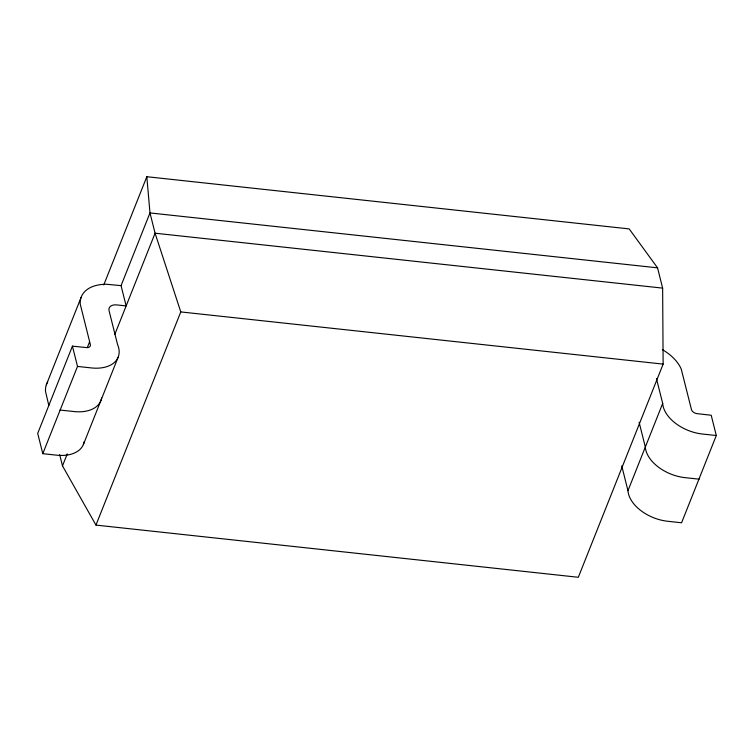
<?xml version="1.0" encoding="UTF-8"?>
<svg xmlns="http://www.w3.org/2000/svg" width="754" height="754" viewBox="0 0 754 754"><rect width="100%" height="100%" fill="white"/><g stroke="black" fill="none" stroke-linecap="round" stroke-linejoin="round"><path stroke-width="1.13" d="M46.333 384.785L81.055 297.538M72.422 346.143L77.511 366.425L91.432 367.933A35.24 21.875 21.7 0 0 117.539 344.446L109.047 310.648A9.981 6.192 21.7 0 1 116.747 304.908L126.144 305.926L121.055 285.643L106.785 284.277A39.981 24.816 21.7 0 0 80.226 304.088L90.367 344.625A5.231 3.242 21.7 0 1 87.012 347.641L72.422 346.143L37.7 433.399L42.789 453.672L56.71 455.18A35.24 21.875 21.7 0 0 84.222 441.637M103.76 284.946L146.823 176.719L629.175 228.905L657.545 267.84L662.634 288.122L663.134 364.107L578.318 577.281L95.956 525.095L62.497 465.878L59.67 454.615M42.789 453.672L77.511 366.425M87.332 347.481L89.5 342.033M121.055 285.643L149.98 212.93L146.823 176.719M62.497 465.878L67.247 453.946M114.862 334.276L155.079 233.212L149.98 212.93L657.545 267.84M83.345 444.624L118.067 357.368M95.956 525.095L180.781 311.92L155.079 233.212L662.634 288.122M662.332 349.602A39.981 24.816 21.7 0 1 681.248 369.111L691.475 409.648A5.231 3.242 21.7 0 0 696.564 413.578L711.211 415.247L716.3 435.529L681.578 522.776L667.667 521.268A35.24 21.875 21.7 0 1 627.969 490.675L662.691 403.418L656.461 378.631M180.781 311.92L663.134 364.107M716.3 435.529L702.379 434.021A35.24 21.875 21.7 0 1 662.691 403.418M59.971 410.035L74.071 411.552A35.24 21.875 21.7 0 0 101.583 398.018M699.118 479.167L685.018 477.65A35.24 21.875 21.7 0 1 645.33 447.047L639.109 422.259M621.748 465.887L627.969 490.675M48.812 405.501L45.504 391.345A39.981 24.816 21.7 0 1 47.719 381.844"/></g></svg>
